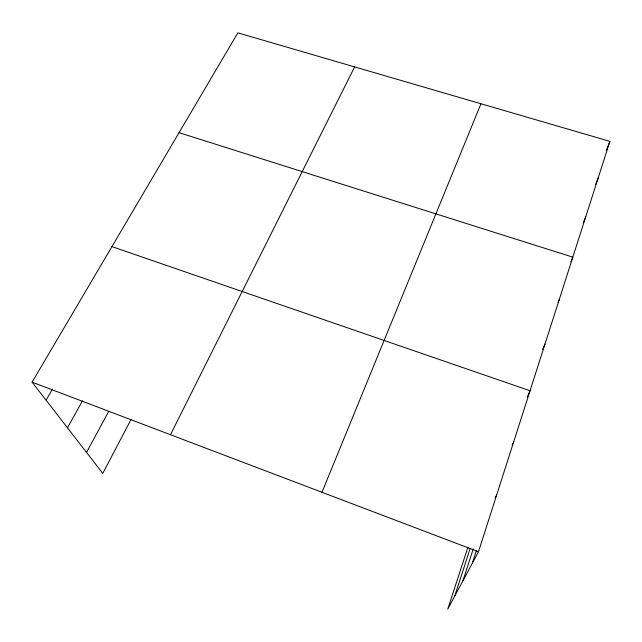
<?xml version="1.0" encoding="UTF-8"?>
<svg xmlns="http://www.w3.org/2000/svg" width="642" height="642" viewBox="0 0 642 642"><rect width="100%" height="100%" fill="white"/><g stroke="black" fill="none" stroke-linecap="round" stroke-linejoin="round"><path stroke-width="0.96" d="M472.303 563.291L476.284 550.908M467.874 547.401L447.739 609.154L478.491 551.735L609.9 141.36L237.853 32.846L32.1 382.159L102.752 473.379L130.984 419.627M462.938 580.769L473.258 548.854M454.68 596.193L470.088 548.758M606.305 150.364L609.9 141.36M595.551 184.503L598.103 178.203M321.979 492.278L480.962 103.755M583.185 223.031L585.753 216.763M570.899 261.767L572.824 257.153L179.046 132.677M558.099 302.238L559.254 299.517M542.707 349.296L545.01 343.992M527.234 396.997L530.043 390.753L111.941 246.616M512.123 445.058L513.785 441.503M495.343 497.686L496.627 495.086M170.491 434.73L354.625 66.904M86.542 452.449L108.659 411.442M67.45 427.805L82.409 400.921M46.08 400.207L52.564 388.948M32.1 382.159L478.491 551.735"/></g></svg>
